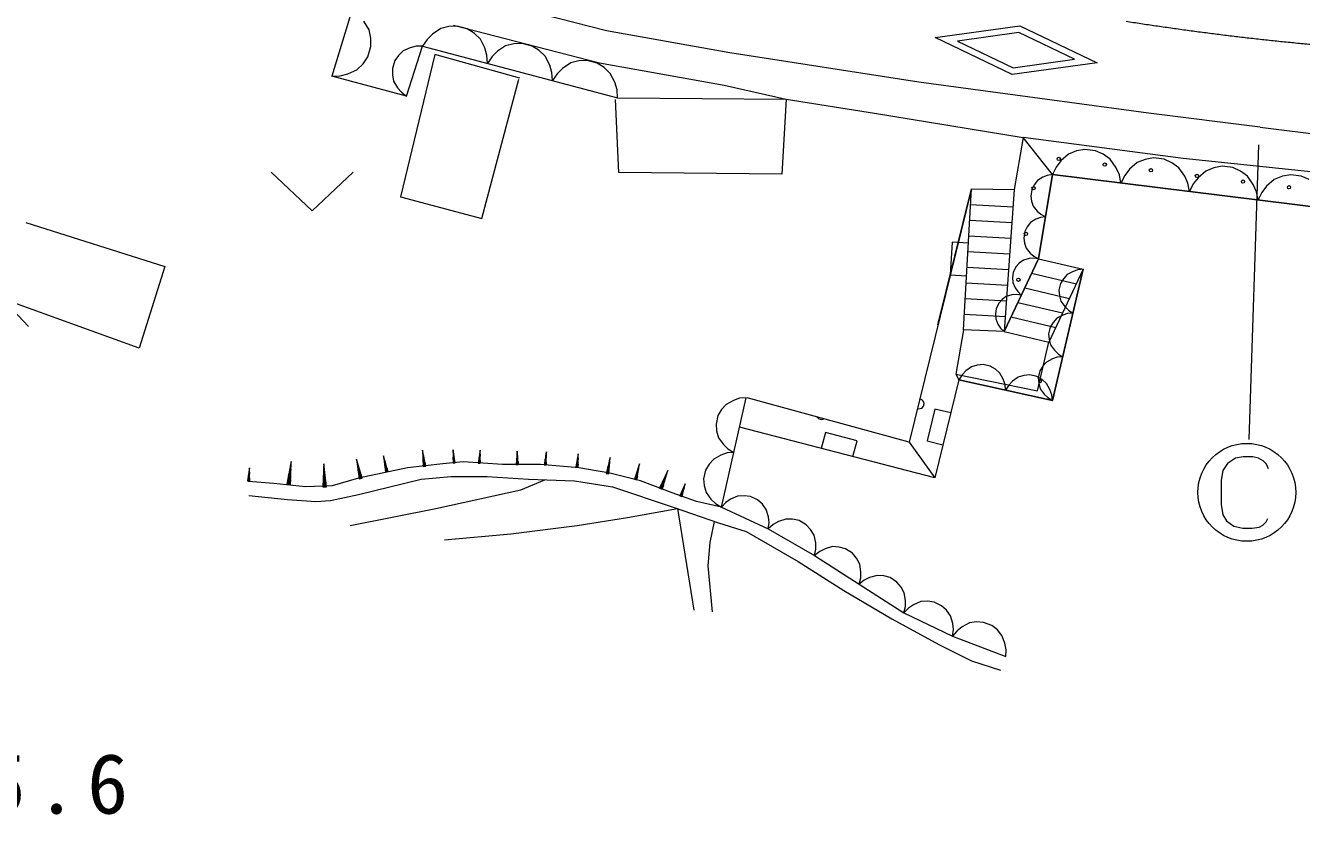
# Model space of a CAD drawing. Units: millimetres, scale not verified. Extents: x 40000 to 680000, y 20000 to 380000.
# Drawn here: x 236470 to 275364, y 246607 to 270838 of the extents above; entities that cross this region are included whole.
import ezdxf

# ---------------------------------------------------------------- set-up
doc = ezdxf.new("R2010")
doc.units = ezdxf.units.MM
doc.header["$LTSCALE"] = 1000
doc.linetypes.add('CHAIN', pattern=[18.5, 12, -1.5, 3.5, -1.5])
doc.layers.add('S-BGD', color=7, linetype='Continuous', lineweight=13)
doc.styles.add('ＭＳ ゴシック', font='')
doc.styles.get('ＭＳ ゴシック').set_extended_font_data('MS Gothic')

msp = doc.modelspace()

# ---------------------------------------------------------------- linework, layer by layer
at = {"layer": 'S-BGD'}
for p, q in [((254178, 270676), (250795, 271542)), ((246415, 271299), (245806, 269296)), ((246942, 270712), (246781, 270974)), ((246995, 270455), (246942, 270712)), ((249125, 270745), (248874, 270578)), ((249374, 270806), (249125, 270745)), ((249627, 270819), (249374, 270806)), ((249521, 270848), (253964, 269698)), ((249934, 270738), (249627, 270819)), ((250147, 270602), (249934, 270738)), ((264194, 270473), (266779, 270829)), ((266779, 270829), (269134, 269703)), ((246999, 270197), (246995, 270455)), ((248709, 270415), (248569, 270208)), ((248874, 270578), (248709, 270415)), ((250334, 270425), (250147, 270602)), ((250469, 270156), (250334, 270425)), ((257943, 270003), (254178, 270676)), ((266548, 269347), (264194, 270473)), ((266747, 270623), (264881, 270366)), ((264881, 270366), (266580, 269553)), ((268446, 269810), (266747, 270623)), ((246904, 269886), (246999, 270197)), ((247841, 269929), (247727, 269768)), ((247985, 270067), (247841, 269929)), ((248948, 269951), (247896, 265619)), ((248199, 270162), (247985, 270067)), ((248088, 268687), (248569, 270208)), ((248376, 270207), (248199, 270162)), ((248569, 270208), (248376, 270207)), ((248569, 270208), (254514, 268636)), ((251537, 269233), (248948, 269951)), ((250537, 269932), (250469, 270156)), ((250551, 269684), (250537, 269932)), ((250855, 270054), (250690, 269891)), ((251106, 270221), (250855, 270054)), ((251356, 270282), (251106, 270221)), ((251608, 270295), (251356, 270282)), ((251915, 270214), (251608, 270295)), ((252128, 270078), (251915, 270214)), ((252315, 269901), (252128, 270078)), ((263703, 269108), (257943, 270003)), ((246571, 269490), (246758, 269674)), ((246758, 269674), (246904, 269886)), ((247727, 269768), (247652, 269532)), ((247652, 269532), (247653, 269336)), ((250690, 269891), (250551, 269684)), ((252450, 269632), (252315, 269901)), ((252518, 269408), (252450, 269632)), ((252837, 269530), (252672, 269367)), ((253088, 269697), (252837, 269530)), ((253337, 269758), (253088, 269697)), ((253590, 269771), (253337, 269758)), ((253897, 269689), (253590, 269771)), ((254110, 269554), (253897, 269689)), ((253964, 269698), (257767, 269019)), ((254296, 269377), (254110, 269554)), ((269134, 269703), (266548, 269347)), ((266580, 269553), (268446, 269810)), ((245806, 269296), (246059, 269301)), ((248088, 268687), (245806, 269296)), ((246059, 269301), (246291, 269362)), ((246291, 269362), (246571, 269490)), ((247653, 269336), (247691, 269139)), ((250383, 264952), (251511, 269207)), ((252532, 269160), (252518, 269408)), ((252672, 269367), (252532, 269160)), ((254432, 269108), (254296, 269377)), ((247691, 269139), (247811, 268938)), ((247811, 268938), (247932, 268804)), ((247932, 268804), (248088, 268687)), ((254500, 268883), (254432, 269108)), ((254514, 268636), (254500, 268883)), ((257767, 269019), (259659, 268589)), ((270697, 268169), (263703, 269108)), ((254557, 266358), (254451, 268579)), ((254514, 268636), (259659, 268589)), ((259659, 268589), (259528, 266304)), ((259659, 268589), (262345, 268164)), ((262345, 268164), (266881, 267430)), ((274101, 267736), (270697, 268169)), ((274101, 267736), (279851, 267038)), ((266881, 267430), (266609, 265839)), ((271755, 266790), (266881, 267430)), ((267770, 266293), (266881, 267430)), ((274049, 267204), (273755, 258216)), ((268261, 266917), (268029, 266712)), ((268507, 267014), (268261, 266917)), ((268762, 267062), (268507, 267014)), ((269086, 267022), (268762, 267062)), ((269322, 266914), (269086, 267022)), ((269537, 266760), (269322, 266914)), ((267884, 266523), (267770, 266293)), ((268029, 266712), (267884, 266523)), ((269712, 266505), (269537, 266760)), ((269813, 266286), (269712, 266505)), ((270120, 266455), (269975, 266266)), ((270352, 266660), (270120, 266455)), ((270598, 266757), (270352, 266660)), ((270853, 266805), (270598, 266757)), ((271177, 266765), (270853, 266805)), ((271413, 266657), (271177, 266765)), ((271628, 266503), (271413, 266657)), ((271803, 266248), (271628, 266503)), ((276866, 266251), (271755, 266790)), ((272689, 266500), (272443, 266403)), ((272944, 266548), (272689, 266500)), ((273268, 266508), (272944, 266548)), ((273504, 266400), (273268, 266508)), ((243955, 266367), (245205, 265186)), ((245205, 265186), (246455, 266367)), ((259528, 266304), (254557, 266358)), ((267316, 266111), (267216, 265983)), ((267478, 266213), (267316, 266111)), ((267770, 266293), (267347, 263730)), ((267347, 263730), (267770, 266293)), ((267615, 266269), (267478, 266213)), ((267770, 266293), (267615, 266269)), ((278226, 265007), (267770, 266293)), ((267770, 266293), (278226, 265007)), ((269862, 266036), (269813, 266286)), ((269975, 266266), (269862, 266036)), ((271904, 266029), (271803, 266248)), ((271953, 265779), (271904, 266029)), ((272211, 266198), (272066, 266009)), ((272443, 266403), (272211, 266198)), ((273719, 266246), (273504, 266400)), ((273894, 265991), (273719, 266246)), ((274534, 266146), (274302, 265941)), ((274780, 266243), (274534, 266146)), ((275035, 266291), (274780, 266243)), ((275359, 266251), (275035, 266291)), ((275595, 266143), (275359, 266251)), ((265303, 265857), (263403, 258137)), ((264284, 261716), (265303, 265857)), ((265066, 261563), (265303, 265857)), ((265303, 265857), (266609, 265839)), ((266609, 265839), (266297, 261512)), ((267143, 265840), (267110, 265642)), ((267110, 265642), (267133, 265483)), ((267216, 265983), (267143, 265840)), ((272066, 266009), (271953, 265779)), ((273995, 265772), (273894, 265991)), ((274044, 265522), (273995, 265772)), ((274157, 265752), (274044, 265522)), ((274302, 265941), (274157, 265752)), ((247896, 265619), (250383, 264952)), ((265276, 265380), (266571, 265308)), ((267133, 265483), (267187, 265330)), ((267187, 265330), (267307, 265181)), ((265250, 264903), (266536, 264832)), ((267266, 264932), (267104, 264830)), ((267404, 264988), (267266, 264932)), ((267307, 265181), (267420, 265087)), ((267559, 265011), (267404, 264988)), ((267420, 265087), (267559, 265011)), ((236483, 264835), (240717, 263491)), ((266931, 264559), (266899, 264360)), ((267004, 264702), (266931, 264559)), ((267104, 264830), (267004, 264702)), ((236559, 261666), (234227, 264126)), ((264713, 264237), (264658, 263238)), ((265212, 264209), (264713, 264237)), ((265224, 264426), (266502, 264355)), ((266899, 264360), (266922, 264202)), ((266922, 264202), (266975, 264048)), ((265198, 263948), (266468, 263878)), ((267347, 263730), (266297, 261512)), ((266297, 261512), (267347, 263730)), ((267060, 263734), (266887, 263683)), ((266975, 264048), (267096, 263900)), ((267200, 263749), (267060, 263734)), ((267096, 263900), (267208, 263806)), ((267347, 263730), (267200, 263749)), ((267208, 263806), (267347, 263730)), ((267347, 263730), (268714, 263408)), ((240717, 263491), (239930, 261007)), ((265171, 263471), (266433, 263402)), ((266578, 263310), (266558, 263160)), ((266660, 263482), (266578, 263310)), ((266763, 263593), (266660, 263482)), ((266887, 263683), (266763, 263593)), ((268714, 263408), (267663, 261190)), ((268714, 263408), (267770, 259407)), ((267770, 259407), (268714, 263408)), ((268400, 263345), (268222, 263249)), ((268548, 263394), (268400, 263345)), ((268714, 263408), (268548, 263394)), ((264658, 263238), (265157, 263211)), ((265145, 262994), (266399, 262925)), ((266558, 263160), (266567, 263007)), ((266567, 263007), (266638, 262841)), ((267137, 263287), (268504, 262964)), ((268021, 262977), (267972, 262770)), ((268108, 263122), (268021, 262977)), ((268222, 263249), (268108, 263122)), ((239930, 261007), (235722, 262528)), ((266362, 262574), (266238, 262484)), ((266535, 262625), (266362, 262574)), ((266675, 262640), (266535, 262625)), ((266638, 262841), (266716, 262726)), ((266822, 262621), (266675, 262640)), ((266716, 262726), (266822, 262621)), ((266927, 262843), (268293, 262521)), ((267972, 262770), (267985, 262601)), ((267985, 262601), (268030, 262436)), ((265119, 262517), (266365, 262448)), ((266053, 262201), (266033, 262051)), ((266134, 262373), (266053, 262201)), ((266238, 262484), (266134, 262373)), ((266717, 262400), (268083, 262077)), ((268030, 262436), (268146, 262271)), ((268146, 262271), (268258, 262164)), ((268258, 262164), (268399, 262074)), ((265092, 262040), (266330, 261972)), ((266033, 262051), (266042, 261898)), ((266042, 261898), (266113, 261732)), ((266507, 261956), (267873, 261634)), ((267793, 261788), (267706, 261643)), ((267908, 261916), (267793, 261788)), ((268085, 262011), (267908, 261916)), ((268234, 262060), (268085, 262011)), ((268399, 262074), (268234, 262060)), ((265066, 261563), (264824, 260208)), ((266297, 261512), (265066, 261563)), ((266113, 261732), (266190, 261617)), ((266190, 261617), (266297, 261512)), ((266297, 261512), (267663, 261190)), ((267706, 261643), (267657, 261436)), ((267657, 261436), (267670, 261268)), ((267312, 259700), (267663, 261190)), ((267670, 261268), (267716, 261102)), ((267716, 261102), (267832, 260938)), ((267770, 260678), (267593, 260582)), ((267919, 260727), (267770, 260678)), ((267832, 260938), (267944, 260830)), ((268084, 260741), (267919, 260727)), ((267944, 260830), (268084, 260741)), ((264824, 260208), (267312, 259700)), ((264824, 260208), (264922, 260038)), ((265128, 260309), (265016, 260189)), ((265302, 260435), (265128, 260309)), ((265477, 260486), (265302, 260435)), ((265656, 260502), (265477, 260486)), ((265877, 260453), (265656, 260502)), ((266032, 260363), (265877, 260453)), ((266170, 260243), (266032, 260363)), ((266274, 260056), (266170, 260243)), ((267391, 260309), (267342, 260103)), ((267478, 260454), (267391, 260309)), ((267593, 260582), (267478, 260454)), ((264922, 260038), (264185, 257050)), ((265016, 260189), (264922, 260038)), ((267770, 259407), (264922, 260038)), ((264922, 260038), (267770, 259407)), ((266329, 259898), (266274, 260056)), ((266346, 259722), (266329, 259898)), ((266439, 259873), (266346, 259722)), ((266552, 259994), (266439, 259873)), ((266725, 260120), (266552, 259994)), ((266901, 260171), (266725, 260120)), ((267080, 260187), (266901, 260171)), ((267301, 260138), (267080, 260187)), ((267456, 260048), (267301, 260138)), ((267342, 260103), (267355, 259934)), ((267355, 259934), (267401, 259769)), ((267594, 259928), (267456, 260048)), ((267698, 259740), (267594, 259928)), ((257680, 256161), (258437, 259494)), ((258231, 259475), (258046, 259412)), ((258437, 259494), (258231, 259475)), ((263403, 258137), (258469, 259485)), ((267401, 259769), (267517, 259604)), ((267517, 259604), (267629, 259497)), ((267629, 259497), (267770, 259407)), ((267752, 259583), (267698, 259740)), ((267770, 259407), (267752, 259583)), ((257684, 259131), (257577, 258949)), ((257826, 259291), (257684, 259131)), ((258046, 259412), (257826, 259291)), ((264188, 259149), (263949, 258178)), ((264674, 259029), (264188, 259149)), ((257577, 258949), (257518, 258691)), ((257518, 258691), (257536, 258481)), ((257536, 258481), (257595, 258275)), ((257595, 258275), (257741, 258071)), ((264185, 257050), (258232, 258594)), ((260850, 258432), (260725, 257948)), ((261818, 258181), (260850, 258432)), ((248672, 257403), (248573, 257895)), ((248573, 257895), (248595, 257394)), ((249565, 257512), (249501, 257908)), ((249501, 257908), (249503, 257507)), ((249533, 257517), (249504, 257870)), ((250327, 257898), (250270, 257501)), ((250332, 257497), (250327, 257898)), ((257741, 258071), (257882, 257938)), ((257882, 257938), (258059, 257828)), ((261693, 257697), (261818, 258181)), ((263403, 258137), (264185, 257050)), ((263403, 258137), (264185, 257050)), ((263949, 258178), (264434, 258058)), ((244565, 257551), (244436, 256861)), ((244491, 256867), (244558, 257483)), ((244543, 256849), (244565, 257551)), ((245565, 257474), (245533, 256773)), ((245642, 256776), (245565, 257474)), ((246732, 257040), (246563, 257618)), ((246563, 257618), (246641, 257021)), ((246684, 257041), (246575, 257561)), ((247519, 257241), (247378, 257722)), ((247378, 257722), (247443, 257225)), ((247479, 257241), (247388, 257674)), ((247402, 257561), (247470, 257239)), ((247421, 257565), (247489, 257243)), ((249186, 257483), (248115, 257352)), ((248633, 257407), (248579, 257846)), ((248583, 257732), (248623, 257406)), ((248615, 257405), (248590, 257615)), ((248593, 257500), (248604, 257404)), ((248603, 257735), (248643, 257408)), ((248653, 257409), (248627, 257619)), ((248651, 257507), (248663, 257411)), ((249813, 257535), (249186, 257483)), ((249503, 257778), (249525, 257516)), ((249503, 257507), (249565, 257512)), ((249504, 257593), (249510, 257515)), ((249519, 257516), (249505, 257684)), ((249519, 257780), (249541, 257517)), ((249549, 257518), (249535, 257687)), ((249551, 257596), (249557, 257519)), ((251014, 257456), (249813, 257535)), ((250270, 257501), (250332, 257497)), ((250284, 257585), (250279, 257507)), ((250288, 257507), (250299, 257675)), ((250311, 257769), (250294, 257506)), ((250302, 257506), (250325, 257859)), ((250327, 257768), (250310, 257505)), ((250318, 257505), (250329, 257673)), ((250331, 257582), (250326, 257504)), ((251458, 257860), (251427, 257460)), ((251435, 257545), (251435, 257467)), ((251444, 257467), (251444, 257636)), ((251450, 257730), (251450, 257467)), ((251489, 257460), (251458, 257860)), ((251458, 257467), (251458, 257821)), ((251466, 257730), (251466, 257467)), ((251474, 257467), (251474, 257636)), ((251482, 257545), (251482, 257467)), ((252348, 257846), (252282, 257450)), ((252297, 257534), (252290, 257456)), ((252299, 257456), (252314, 257624)), ((252329, 257717), (252305, 257455)), ((252313, 257454), (252345, 257807)), ((252344, 257716), (252321, 257454)), ((252329, 257453), (252344, 257621)), ((252344, 257530), (252337, 257452)), ((252343, 257445), (252348, 257846)), ((253316, 257779), (253249, 257384)), ((253267, 257389), (253282, 257557)), ((253296, 257651), (253273, 257389)), ((253281, 257388), (253312, 257740)), ((253312, 257649), (253289, 257387)), ((253297, 257386), (253312, 257555)), ((253311, 257378), (253316, 257779)), ((254290, 257675), (254169, 257188)), ((254253, 257516), (254199, 257192)), ((254209, 257190), (254282, 257627)), ((254273, 257513), (254219, 257189)), ((254246, 257175), (254290, 257675)), ((255187, 257482), (255028, 257006)), ((255104, 256988), (255187, 257482)), ((257447, 257625), (257306, 257464)), ((257668, 257746), (257447, 257625)), ((257853, 257809), (257668, 257746)), ((258059, 257828), (257853, 257809)), ((273113, 257486), (272971, 257276)), ((273353, 257651), (273113, 257486)), ((273586, 257696), (273353, 257651)), ((273878, 257696), (273586, 257696)), ((274051, 257651), (273878, 257696)), ((274193, 257569), (274051, 257651)), ((274298, 257464), (274193, 257569)), ((243298, 257357), (243240, 256960)), ((243258, 256966), (243269, 257135)), ((243281, 257228), (243264, 256966)), ((243272, 256965), (243295, 257318)), ((243297, 257227), (243280, 256965)), ((243287, 256964), (243299, 257133)), ((243302, 256956), (243298, 257357)), ((244466, 256870), (244498, 257164)), ((244526, 257326), (244477, 256869)), ((244554, 257323), (244505, 256866)), ((244519, 256864), (244551, 257158)), ((245558, 257246), (245573, 256786)), ((245587, 256787), (245567, 257406)), ((245586, 257247), (245601, 256787)), ((245615, 256788), (245605, 257083)), ((246591, 257425), (246672, 257039)), ((246664, 257037), (246611, 257285)), ((246615, 257430), (246696, 257044)), ((248115, 257352), (246625, 257039)), ((246626, 257149), (246650, 257034)), ((246708, 257046), (246655, 257294)), ((246695, 257163), (246719, 257049)), ((247462, 257238), (247419, 257444)), ((247431, 257331), (247451, 257235)), ((247443, 257225), (247519, 257241)), ((247499, 257245), (247455, 257452)), ((247489, 257343), (247509, 257247)), ((248532, 257013), (249447, 257091)), ((248595, 257394), (248672, 257403)), ((249447, 257091), (250544, 257091)), ((250544, 257091), (251798, 257012)), ((252164, 257456), (251014, 257456)), ((251427, 257460), (251489, 257460)), ((253339, 257352), (252164, 257456)), ((252282, 257450), (252343, 257445)), ((253249, 257384), (253311, 257378)), ((253265, 257468), (253258, 257390)), ((253312, 257463), (253305, 257386)), ((254280, 257195), (253339, 257352)), ((254169, 257188), (254246, 257175)), ((254197, 257291), (254181, 257195)), ((254192, 257193), (254227, 257402)), ((254229, 257187), (254264, 257396)), ((254255, 257282), (254239, 257186)), ((255220, 256960), (254280, 257195)), ((255064, 257107), (255040, 257012)), ((255051, 257010), (255102, 257215)), ((255138, 257327), (255058, 257008)), ((255068, 257006), (255175, 257435)), ((255158, 257322), (255078, 257003)), ((255088, 257001), (255139, 257206)), ((255121, 257093), (255097, 256998)), ((256050, 257279), (255794, 256734)), ((255969, 257101), (255830, 256732)), ((255841, 256728), (256029, 257224)), ((255992, 257093), (255852, 256724)), ((255881, 256702), (256050, 257279)), ((257199, 257283), (257140, 257024)), ((257306, 257464), (257199, 257283)), ((272971, 257276), (272911, 256976)), ((274358, 257321), (274298, 257464)), ((243240, 256960), (243302, 256956)), ((243254, 257045), (243249, 256967)), ((244039, 256883), (243256, 256935)), ((243301, 257041), (243295, 256964)), ((245006, 256778), (244039, 256883)), ((244436, 256861), (244543, 256849)), ((244466, 257007), (244451, 256871)), ((244547, 256998), (244533, 256863)), ((245816, 256804), (245006, 256778)), ((245533, 256773), (245642, 256776)), ((245542, 256922), (245547, 256785)), ((245562, 256786), (245553, 257081)), ((245625, 256924), (245629, 256788)), ((246625, 257039), (245816, 256804)), ((246625, 256543), (248532, 257013)), ((246641, 257021), (246732, 257040)), ((251573, 256688), (251931, 256833)), ((251798, 257012), (253208, 256960)), ((251931, 256833), (252295, 256994)), ((253208, 256960), (254358, 256777)), ((254358, 256777), (256239, 256150)), ((255028, 257006), (255104, 256988)), ((256186, 256594), (255220, 256960)), ((255794, 256734), (255881, 256702)), ((255850, 256849), (255809, 256740)), ((255821, 256735), (255911, 256972)), ((255863, 256719), (255953, 256956)), ((255916, 256824), (255875, 256715)), ((256582, 256871), (256419, 256505)), ((256531, 256752), (256443, 256504)), ((256450, 256501), (256569, 256835)), ((256546, 256746), (256458, 256499)), ((256477, 256484), (256582, 256871)), ((257140, 257024), (257158, 256814)), ((257158, 256814), (257217, 256608)), ((272911, 256976), (272911, 256241)), ((243282, 256517), (244457, 256386)), ((244457, 256386), (245319, 256334)), ((245319, 256334), (245763, 256360)), ((245763, 256360), (246625, 256543)), ((248978, 256116), (251573, 256688)), ((256918, 256332), (256186, 256594)), ((256419, 256505), (256477, 256484)), ((256455, 256583), (256428, 256509)), ((256437, 256506), (256494, 256665)), ((256465, 256496), (256522, 256655)), ((256499, 256567), (256473, 256493)), ((257680, 256161), (256918, 256332)), ((257217, 256608), (257363, 256404)), ((257363, 256404), (257504, 256272)), ((257961, 256401), (257814, 256300)), ((258174, 256493), (257961, 256401)), ((258371, 256506), (258174, 256493)), ((258565, 256482), (258371, 256506)), ((258787, 256379), (258565, 256482)), ((258930, 256247), (258787, 256379)), ((246364, 255602), (248978, 256116)), ((254816, 255843), (256340, 256115)), ((256239, 256150), (257597, 255679)), ((256340, 256115), (256839, 253015)), ((257504, 256272), (257680, 256161)), ((257814, 256300), (257680, 256161)), ((257680, 256161), (259112, 255496)), ((259047, 256088), (258930, 256247)), ((259114, 255865), (259047, 256088)), ((272911, 256241), (272971, 255926)), ((272971, 255926), (273083, 255739)), ((251267, 255347), (253288, 255597)), ((253288, 255597), (254816, 255843)), ((257336, 255079), (257472, 255723)), ((257597, 255679), (258433, 255418)), ((259112, 255496), (259135, 255686)), ((259262, 255626), (259112, 255496)), ((259135, 255686), (259114, 255865)), ((259422, 255717), (259262, 255626)), ((259648, 255793), (259422, 255717)), ((259852, 255789), (259648, 255793)), ((260048, 255747), (259852, 255789)), ((260267, 255621), (260048, 255747)), ((260402, 255473), (260267, 255621)), ((273083, 255739), (273301, 255581)), ((273301, 255581), (273571, 255521)), ((273856, 255521), (274073, 255544)), ((274073, 255544), (274186, 255611)), ((274186, 255611), (274291, 255709)), ((274291, 255709), (274336, 255814)), ((249238, 255158), (251267, 255347)), ((258433, 255418), (260026, 254504)), ((259112, 255496), (260523, 254686)), ((260509, 255299), (260402, 255473)), ((260557, 255065), (260509, 255299)), ((273571, 255521), (273856, 255521)), ((257283, 254373), (257336, 255079)), ((260523, 254686), (260563, 254879)), ((260678, 254808), (260523, 254686)), ((260563, 254879), (260557, 255065)), ((260841, 254890), (260678, 254808)), ((261070, 254954), (260841, 254890)), ((261272, 254939), (261070, 254954)), ((261464, 254887), (261272, 254939)), ((261675, 254751), (261464, 254887)), ((261801, 254598), (261675, 254751)), ((257414, 252963), (257283, 254373)), ((260026, 254504), (261411, 253615)), ((260523, 254686), (263239, 252936)), ((261898, 254420), (261801, 254598)), ((261934, 254185), (261898, 254420)), ((261881, 253811), (261931, 254000)), ((261931, 254000), (261934, 254185)), ((262199, 254014), (262036, 253932)), ((262428, 254078), (262199, 254014)), ((262630, 254064), (262428, 254078)), ((262822, 254012), (262630, 254064)), ((263033, 253876), (262822, 254012)), ((261411, 253615), (262873, 252753)), ((262036, 253932), (261881, 253811)), ((263160, 253722), (263033, 253876)), ((263257, 253545), (263160, 253722)), ((263293, 253310), (263257, 253545)), ((263289, 253125), (263293, 253310)), ((263757, 253278), (263534, 253183)), ((263963, 253290), (263757, 253278)), ((264165, 253263), (263963, 253290)), ((264395, 253154), (264165, 253263)), ((263239, 252936), (263289, 253125)), ((263380, 253079), (263239, 252936)), ((263239, 252936), (264728, 252230)), ((263534, 253183), (263380, 253079)), ((264544, 253015), (264395, 253154)), ((264665, 252848), (264544, 253015)), ((264733, 252615), (264665, 252848)), ((262873, 252753), (264310, 251969)), ((264728, 252230), (264753, 252428)), ((264753, 252428), (264733, 252615)), ((265019, 252513), (264865, 252391)), ((265246, 252630), (265019, 252513)), ((265462, 252658), (265246, 252630)), ((265676, 252646), (265462, 252658)), ((265927, 252548), (265676, 252646)), ((266094, 252414), (265927, 252548)), ((264865, 252391), (264728, 252230)), ((264728, 252230), (266348, 251603)), ((266234, 252248), (266094, 252414)), ((266323, 252008), (266234, 252248)), ((264310, 251969), (265303, 251473)), ((266359, 251813), (266323, 252008)), ((266348, 251603), (266359, 251813)), ((265303, 251473), (266191, 251185))]:
    msp.add_line(p, q, dxfattribs=at)
for centre, radius in [((267965, 266773), 49.8), ((269369, 266600), 49.8), ((270772, 266427), 49.8), ((272176, 266255), 49.8), ((273580, 266082), 49.8), ((267196, 265881), 49.8), ((274983, 265910), 49.8), ((266965, 264485), 49.8), ((266735, 263090), 49.8), ((273698, 256609), 1492)]:
    msp.add_circle(centre, radius, dxfattribs=at)
at = {"layer": 'S-BGD', "linetype": 'CHAIN'}
msp.add_arc((283996, 359878), 90000, 261.06409, 279.71118, dxfattribs=at)
at = {"layer": 'S-BGD'}
for centre, radius, start, end in [((267390, 260003), 49.8, 249.6381, 83.8133), ((263712, 259306), 149, 248.2551, 84.1077), ((260731, 258979), 149, 211.095, 298.3218), ((263468, 258269), 149, 241.5667, 244.6627)]:
    msp.add_arc(centre, radius, start, end, dxfattribs=at)

# ---------------------------------------------------------------- texts
at = {"layer": 'S-BGD', "insert": (210246, 246607), "char_height": 1833, "attachment_point": 7, "style": 'ＭＳ ゴシック'}
msp.add_mtext('\\T1.25;橋長\u3000\u3000\u3000\u3000L=\\~\\~5.6', dxfattribs=at)

doc.saveas('drawing.dxf')
